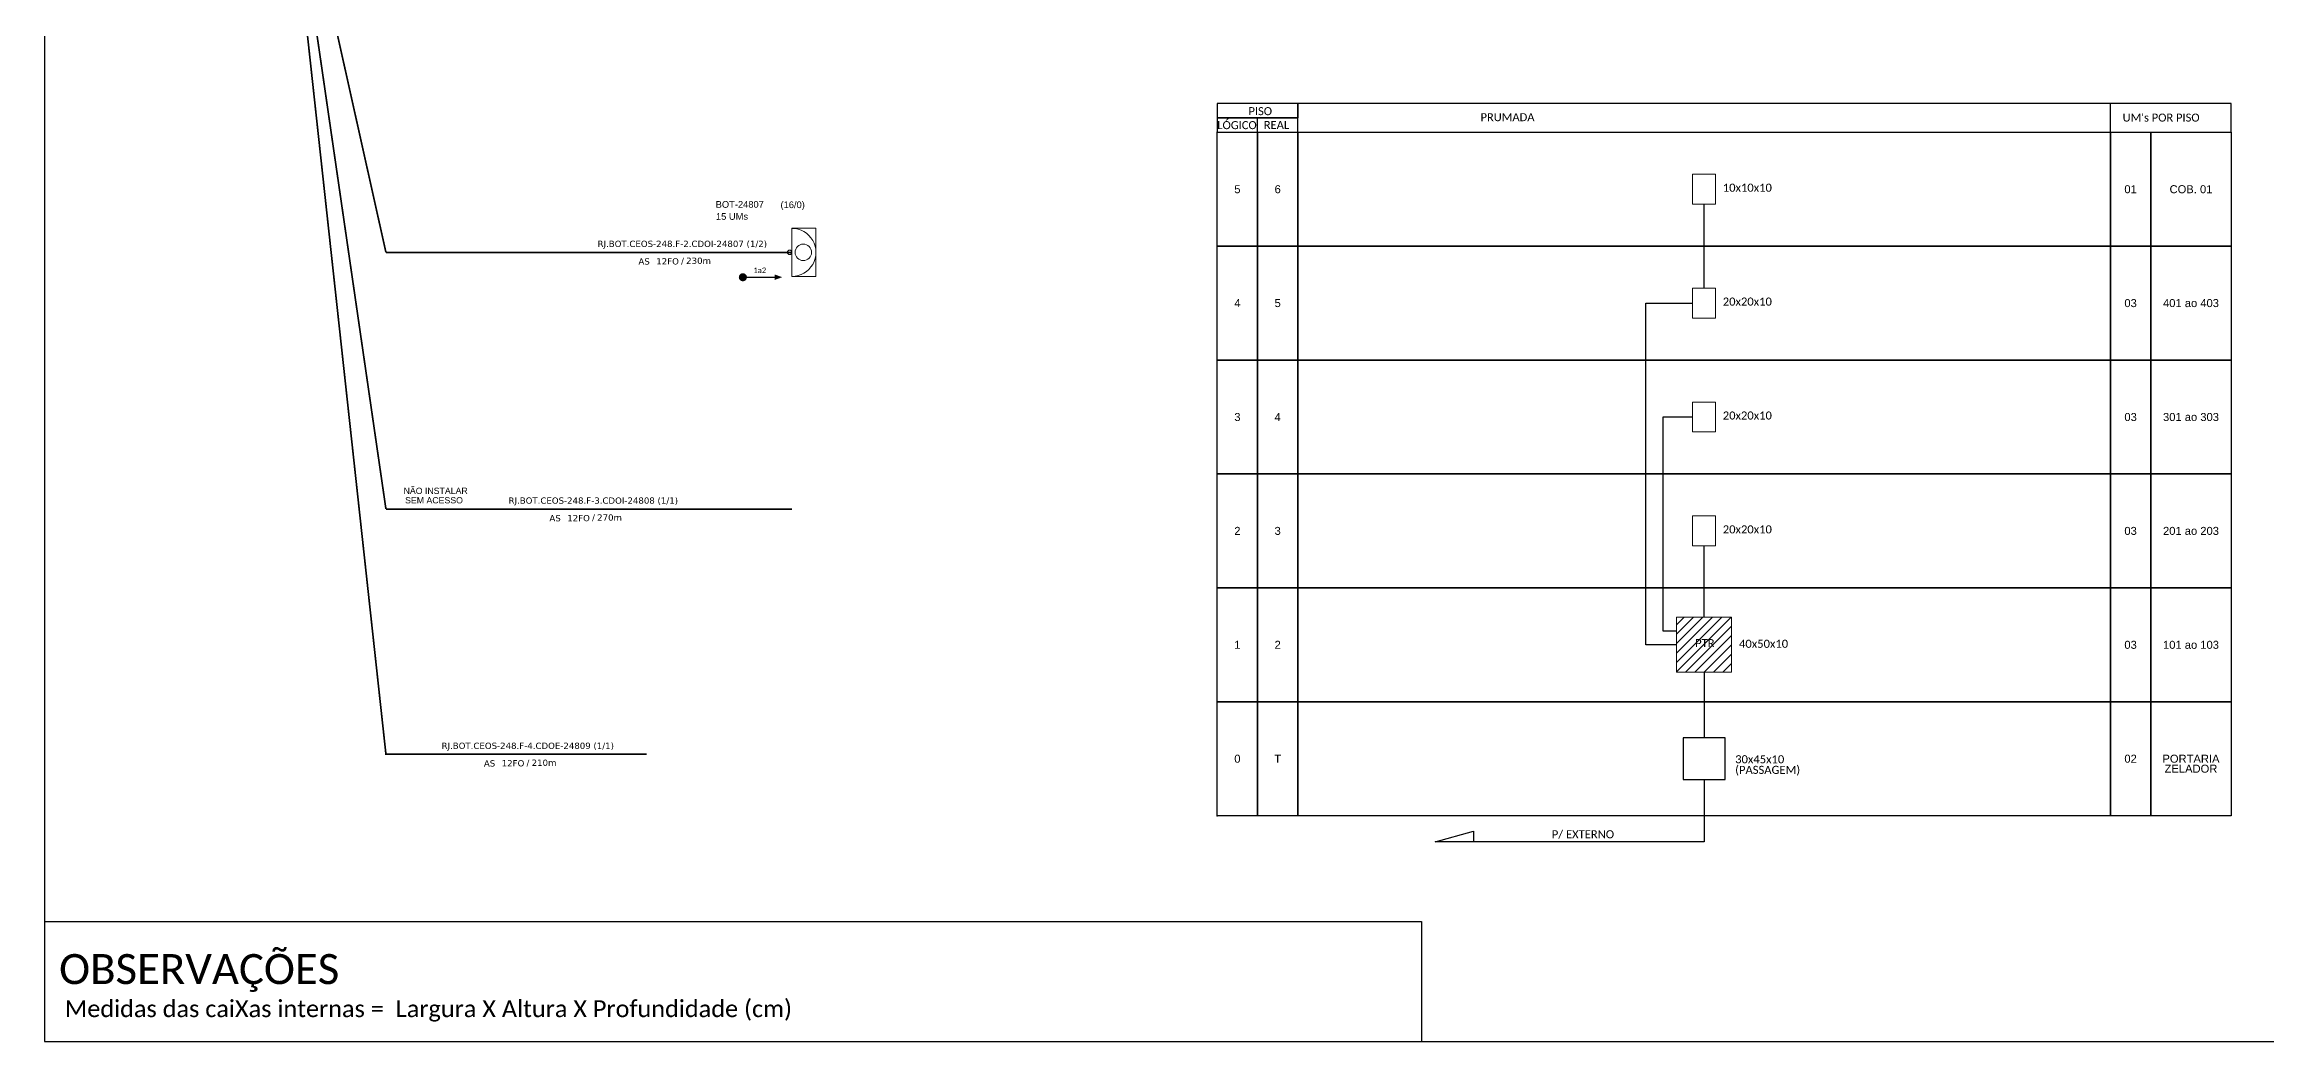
# Model space of a CAD drawing. Extents: x -89 to 749, y 705 to 1299.
# Drawn here: x -89 to 438, y 705 to 942 of the extents above; entities that cross this region are included whole.
import ezdxf
from ezdxf.enums import TextEntityAlignment as Align

# ---------------------------------------------------------------- set-up
doc = ezdxf.new("R2010")
doc.units = 0
doc.layers.add("20.0-LEGENDA DOS CDO'S", color=1, linetype='Continuous', lineweight=0)
doc.layers.add('40.1-ETIQUETAS', color=1, linetype='Continuous', lineweight=20)
doc.layers.add('CAP a instalar', color=1, linetype='Continuous')
doc.layers.add('SETA', color=7, linetype='Continuous')
doc.styles.add('ARIAL', font='arial.ttf')
doc.styles.add('siredit', font='verdana.ttf')
doc.styles.get("Standard").update_dxf_attribs({"font": 'arial.ttf'})
doc.styles.add('WMF-Calibri0', font='calibri.ttf')
doc.linetypes.add('FENCELINE1', pattern='A,0.25,-0.1,[133,ltypeshp.shx,S=0.1,R=0,X=-0.1,Y=0],-0.1,1', length=1.45)

# ---------------------------------------------------------------- blocks, each defined once
blk = doc.blocks.new('CDOE-TEXTO PADRÃO')
at = {"layer": "20.0-LEGENDA DOS CDO'S", "color": 0, "style": 'ARIAL'}
for tag, p in [('CDO_N', (0.49, 7.39)), ('CORDOALHA', (0.5, 4.33)), ('SAP', (0.51, 1.67)), ('SPLITER_1', (0.59, -0.91)), ('SPLITER_2', (0.6, -3.55)), ('(XX-XX_F)S', (0.54, -8.29)), ('(XX-XX_L)S', (0.55, -10.83)), ('UMS', (0.55, -13.15))]:
    blk.add_attdef(tag, p, '', height=1.7, rotation=0.118, dxfattribs=at)
blk.add_attdef('FIBRAS_UTILIZADAS', text='', height=1.7, rotation=0.118, dxfattribs=at).set_placement((19.77, 7.43), align=Align.CENTER)
blk = doc.blocks.new('ETIQUETA_RS5F')
at = {"layer": '40.1-ETIQUETAS', "color": 0, "style": 'siredit'}
blk.add_text('/', height=1.5, dxfattribs=at).set_placement((1.58, -1.95), align=Align.MIDDLE_RIGHT)
for tag, p in [('ETIQUETA_R_SECUNDARIA', (1.21, 2.1)), ('ETIQUETA_R_PRIMARIA', (1.21, 4.1)), ('F_ATIVAS/F_MORTAS', (1.14, -4.24))]:
    blk.add_attdef(tag, text='', height=1.5, dxfattribs=at).set_placement(p, align=Align.MIDDLE_CENTER)
for tag, p in [('TIPO_CABO', (-6.58, -2.12)), ('CAP_CABO', (0.4, -2.09))]:
    blk.add_attdef(tag, text='', height=1.5, dxfattribs=at).set_placement(p, align=Align.MIDDLE_RIGHT)
blk.add_attdef('METROS', text='', height=1.5, dxfattribs=at).set_placement((2.14, -1.95), align=Align.MIDDLE_LEFT)
for tag, p in [('FUSÃO_1', (0.85, -8.39)), ('FUSÃO_2', (0.85, -10.6)), ('FUSÃO_3', (0.85, -12.93)), ('FUSÃO_4', (0.85, -15.14)), ('FUSÃO_5', (0.85, -17.16))]:
    blk.add_attdef(tag, text='', height=1.5, dxfattribs=at).set_placement(p, align=Align.CENTER)

msp = doc.modelspace()

# ---------------------------------------------------------------- hatches: boundary and pattern name
h = msp.add_hatch()
h.set_pattern_fill('ANSI31', color=1, scale=0.495652)
h.set_pattern_definition([(45, (-175.0079, 3012.4667), (-1.1127709, 1.1127709), [])])
h.paths.add_polyline_path([(311.34, 805.78), (298.28, 805.78), (298.28, 792.72), (311.34, 792.72)])
h.paths.add_polyline_path([(302.19, 798.2), (307.81, 798.2), (307.81, 801.07), (302.19, 801.07)], flags=24)

# ---------------------------------------------------------------- linework, layer by layer
for points in [[(-89.32, 705.02), (749.25, 705.02), (749.25, 1299.02), (-89.32, 1299.02), (-89.32, 705.02)], [(198.73, 920.97), (198.73, 924.37)], [(208.29, 920.97), (429.98, 920.97), (429.98, 927.76), (208.29, 927.76), (208.29, 927.76), (208.29, 924.37)], [(401.27, 920.97), (401.27, 927.76)]]:
    msp.add_lwpolyline(points)
for points in [[(189.17, 924.37), (208.29, 924.37), (208.29, 927.76), (189.17, 927.76)], [(189.17, 920.97), (208.29, 920.97), (208.29, 924.37), (189.17, 924.37)], [(189.2, 920.97), (198.76, 920.97), (198.76, 893.92), (189.2, 893.92)], [(198.76, 920.97), (208.32, 920.97), (208.32, 893.92), (198.76, 893.92)], [(208.32, 920.97), (401.3, 920.97), (401.3, 893.92), (208.32, 893.92)], [(401.3, 920.97), (410.86, 920.97), (410.86, 893.92), (401.3, 893.92)], [(410.86, 920.97), (429.98, 920.97), (429.98, 893.92), (410.86, 893.92)], [(189.2, 893.92), (198.76, 893.92), (198.76, 866.87), (189.2, 866.87)], [(198.76, 893.92), (208.32, 893.92), (208.32, 866.87), (198.76, 866.87)], [(208.32, 893.92), (401.3, 893.92), (401.3, 866.87), (208.32, 866.87)], [(401.3, 893.92), (410.86, 893.92), (410.86, 866.87), (401.3, 866.87)], [(410.86, 893.92), (429.98, 893.92), (429.98, 866.87), (410.86, 866.87)], [(189.2, 866.87), (198.76, 866.87), (198.76, 839.82), (189.2, 839.82)], [(198.76, 866.87), (208.32, 866.87), (208.32, 839.82), (198.76, 839.82)], [(208.32, 866.87), (401.3, 866.87), (401.3, 839.82), (208.32, 839.82)], [(401.3, 866.87), (410.86, 866.87), (410.86, 839.82), (401.3, 839.82)], [(410.86, 866.87), (429.98, 866.87), (429.98, 839.82), (410.86, 839.82)], [(189.2, 839.82), (198.76, 839.82), (198.76, 812.77), (189.2, 812.77)], [(198.76, 839.82), (208.32, 839.82), (208.32, 812.77), (198.76, 812.77)], [(208.32, 839.82), (401.3, 839.82), (401.3, 812.77), (208.32, 812.77)], [(401.3, 839.82), (410.86, 839.82), (410.86, 812.77), (401.3, 812.77)], [(410.86, 839.82), (429.98, 839.82), (429.98, 812.77), (410.86, 812.77)], [(189.2, 812.77), (198.76, 812.77), (198.76, 785.72), (189.2, 785.72)], [(198.76, 812.77), (208.32, 812.77), (208.32, 785.72), (198.76, 785.72)], [(208.32, 812.77), (401.3, 812.77), (401.3, 785.72), (208.32, 785.72)], [(401.3, 812.77), (410.86, 812.77), (410.86, 785.72), (401.3, 785.72)], [(410.86, 812.77), (429.98, 812.77), (429.98, 785.72), (410.86, 785.72)], [(189.2, 785.72), (198.76, 785.72), (198.76, 758.67), (189.2, 758.67)], [(198.76, 785.72), (208.32, 785.72), (208.32, 758.67), (198.76, 758.67)], [(208.32, 785.72), (401.3, 785.72), (401.3, 758.67), (208.32, 758.67)], [(401.3, 785.72), (410.86, 785.72), (410.86, 758.67), (401.3, 758.67)], [(410.86, 785.72), (429.98, 785.72), (429.98, 758.67), (410.86, 758.67)], [(299.85, 767.24), (309.77, 767.24), (309.77, 777.16), (299.85, 777.16)]]:
    msp.add_lwpolyline(points, close=True)
at = {"color": 0, "lineweight": 0}
for points in [[(302.07, 911), (307.54, 911), (307.54, 903.88), (302.07, 903.88)], [(302.07, 883.96), (307.54, 883.96), (307.54, 876.83), (302.07, 876.83)], [(302.07, 856.91), (307.54, 856.91), (307.54, 849.79), (302.07, 849.79)], [(302.07, 829.86), (307.54, 829.86), (307.54, 822.74), (302.07, 822.74)]]:
    msp.add_lwpolyline(points, close=True, dxfattribs=at)
at = {"color": 3, "ltscale": 0.5}
for points in [[(304.81, 883.96), (304.81, 903.88)], [(298.28, 799.25), (290.94, 799.25), (290.94, 880.4), (302.07, 880.4)], [(298.28, 802.46), (295.07, 802.46), (295.07, 853.35), (302.07, 853.35)], [(304.81, 805.78), (304.81, 822.74)], [(304.81, 792.72), (304.81, 777.16)], [(304.81, 767.24), (304.81, 752.48), (240.96, 752.48), (250.04, 754.96), (250.04, 752.48)]]:
    msp.add_lwpolyline(points, dxfattribs=at)
at = {"const_width": 0.958, "elevation": 1.7}
msp.add_lwpolyline([(76.06, 886.54, 1), (77.02, 886.54, 1)], format="xyb", close=True, dxfattribs=at)
at = {"color": 1, "lineweight": 0}
msp.add_lwpolyline([(298.28, 805.78), (311.34, 805.78), (311.34, 792.72), (298.28, 792.72)], close=True, dxfattribs=at)
at = {"color": 7}
msp.add_lwpolyline([(-89.24, 733.5), (237.71, 733.5), (237.71, 705.02)], dxfattribs=at)
for p in [(189.2, 920.97), (189.2, 893.92), (189.2, 866.87), (189.2, 839.82), (189.2, 812.77), (189.2, 785.72), (189.2, 758.67)]:
    msp.add_point(p)
at = {"layer": '40.1-ETIQUETAS', "color": 1}
msp.add_line((88.19, 886.75, 1.7), (88.19, 898.16, 1.7), dxfattribs=at)
at = {"layer": '40.1-ETIQUETAS', "color": 1, "elevation": 1.7}
msp.add_lwpolyline([(88.19, 898.16), (93.9, 898.16), (93.9, 886.73), (88.19, 886.73)], close=True, dxfattribs=at)
at = {"layer": '40.1-ETIQUETAS', "color": 1}
for centre, major_axis, start_param, end_param in [((88.19, 892.45, 1.7), (-4.03, 4.03), 2.356194, 5.497787), ((87.66, 892.45, 1.7), (-0.373, 0.373), 2.356194490191767, 8.639379797371353), ((90.89, 892.45, 1.7), (1.39, 1.39), 3.926991, 10.210176)]:
    msp.add_ellipse(centre, major_axis=major_axis, ratio=1, start_param=start_param, end_param=end_param, dxfattribs=at)
at = {"layer": 'CAP a instalar', "color": 1, "linetype": 'FENCELINE1', "ltscale": 7, "const_width": 0.396, "elevation": 1.7}
for points in [[(-8.22, 892.45), (-33.71, 1006.79)], [(88.19, 892.45), (-8.22, 892.45)]]:
    msp.add_lwpolyline(points, dxfattribs=at)
at = {"layer": 'CAP a instalar', "color": 7, "linetype": 'FENCELINE1', "ltscale": 7, "const_width": 0.396, "elevation": 1.7}
for points in [[(-33.71, 1006.79), (-8.22, 831.49)], [(-33.71, 1006.79), (-8.22, 773.26), (53.67, 773.26)], [(88.19, 831.49), (-8.22, 831.49)]]:
    msp.add_lwpolyline(points, dxfattribs=at)
at = {"layer": 'SETA', "elevation": 1.7}
msp.add_lwpolyline([(76.54, 886.54), (84.78, 886.54)], dxfattribs=at)
at = {"layer": 'SETA'}
msp.add_solid([(84.12, 887.19, 1.7), (85.88, 886.55, 1.7), (84.12, 885.91, 1.7)], dxfattribs=at)

# ---------------------------------------------------------------- block references
at = {"layer": '40.1-ETIQUETAS', "color": 1}
ref = msp.add_blockref('CDOE-TEXTO PADRÃO', (76.89, 892.42, 1.7), dxfattribs=dict(at, xscale=0.9316521674974473, yscale=0.9316521674974473, zscale=0.9316521674974473))
ref.add_attrib('CDO_N', 'BOT-24807', (70.09, 903.03, 1.7), dxfattribs={"layer": "20.0-LEGENDA DOS CDO'S", "color": 0, "height": 1.584, "rotation": 0.118, "style": 'ARIAL'})
ref.add_attrib('CORDOALHA', '15 UMs', (70.15, 900.17, 1.7), dxfattribs={"layer": "20.0-LEGENDA DOS CDO'S", "color": 0, "height": 1.584, "rotation": 0.118, "style": 'ARIAL'})
ref.add_attrib('FIBRAS_UTILIZADAS', '           (16/0)', dxfattribs={"layer": "20.0-LEGENDA DOS CDO'S", "color": 0, "height": 1.5837, "rotation": 0.118, "style": 'ARIAL'}).set_placement((84.99, 902.95, 1.7), align=Align.CENTER)
ref = msp.add_blockref('ETIQUETA_RS5F', (60.99, 892.38, 1.7), dxfattribs=dict(at, xscale=0.9910588107841184, yscale=0.9910588107841184, zscale=0.9910588107841184))
ref.add_attrib('ETIQUETA_R_SECUNDARIA', 'RJ.BOT.CEOS-248.F-2.CDOI-24807 (1/2)', dxfattribs={"color": 0, "height": 1.4866, "style": 'siredit'}).set_placement((62.16, 894.47, 1.7), align=Align.MIDDLE_CENTER)
ref.add_attrib('TIPO_CABO', 'AS', dxfattribs={"color": 0, "height": 1.487, "style": 'siredit'}).set_placement((54.43, 890.29, 1.7), align=Align.MIDDLE_RIGHT)
ref.add_attrib('CAP_CABO', '12FO', dxfattribs={"color": 0, "height": 1.487, "style": 'siredit'}).set_placement((61.35, 890.31, 1.7), align=Align.MIDDLE_RIGHT)
ref.add_attrib('METROS', '230m', dxfattribs={"color": 0, "height": 1.487, "style": 'siredit'}).set_placement((63.08, 890.45, 1.7), align=Align.MIDDLE_LEFT)
at = {"layer": '40.1-ETIQUETAS', "color": 7}
ref = msp.add_blockref('ETIQUETA_RS5F', (39.84, 831.42, 1.7), dxfattribs=dict(at, xscale=0.9910588107841184, yscale=0.9910588107841184, zscale=0.9910588107841184))
ref.add_attrib('ETIQUETA_R_SECUNDARIA', 'RJ.BOT.CEOS-248.F-3.CDOI-24808 (1/1)', dxfattribs={"color": 0, "height": 1.4866, "style": 'siredit'}).set_placement((41.02, 833.5, 1.7), align=Align.MIDDLE_CENTER)
ref.add_attrib('TIPO_CABO', 'AS', dxfattribs={"color": 0, "height": 1.487, "style": 'siredit'}).set_placement((33.29, 829.32, 1.7), align=Align.MIDDLE_RIGHT)
ref.add_attrib('CAP_CABO', '12FO', dxfattribs={"color": 0, "height": 1.487, "style": 'siredit'}).set_placement((40.21, 829.34, 1.7), align=Align.MIDDLE_RIGHT)
ref.add_attrib('METROS', '270m', dxfattribs={"color": 0, "height": 1.487, "style": 'siredit'}).set_placement((41.94, 829.48, 1.7), align=Align.MIDDLE_LEFT)
ref = msp.add_blockref('ETIQUETA_RS5F', (24.28, 773.19, 1.7), dxfattribs=dict(at, xscale=0.9910588107841184, yscale=0.9910588107841184, zscale=0.9910588107841184))
ref.add_attrib('ETIQUETA_R_SECUNDARIA', 'RJ.BOT.CEOS-248.F-4.CDOE-24809 (1/1)', dxfattribs={"color": 0, "height": 1.4866, "style": 'siredit'}).set_placement((25.46, 775.27, 1.7), align=Align.MIDDLE_CENTER)
ref.add_attrib('TIPO_CABO', 'AS', dxfattribs={"color": 0, "height": 1.487, "style": 'siredit'}).set_placement((17.73, 771.09, 1.7), align=Align.MIDDLE_RIGHT)
ref.add_attrib('CAP_CABO', '12FO', dxfattribs={"color": 0, "height": 1.487, "style": 'siredit'}).set_placement((24.65, 771.11, 1.7), align=Align.MIDDLE_RIGHT)
ref.add_attrib('METROS', '210m', dxfattribs={"color": 0, "height": 1.487, "style": 'siredit'}).set_placement((26.38, 771.25, 1.7), align=Align.MIDDLE_LEFT)

# ---------------------------------------------------------------- texts
at = {"style": 'WMF-Calibri0'}
for s, height, p in [('  LÓGICO', 1.9, (187.86, 921.71)), ('     PISO', 1.9, (193.26, 925.03)), ('    REAL', 1.9, (197.57, 921.75)), ('PRUMADA', 1.9, (251.71, 923.6)), ("UM's POR PISO", 1.9, (404.19, 923.5)), ('10x10x10', 1.914, (309.24, 906.85)), ('20x20x10', 1.914, (309.24, 879.8)), ('20x20x10', 1.914, (309.24, 852.75)), ('20x20x10', 1.914, (309.24, 825.7)), ('PTR', 1.914, (302.67, 798.69)), ('40x50x10', 1.914, (313.1, 798.54)), ('30x45x10', 1.914, (312.18, 771.11)), ('(PASSAGEM)', 1.914, (312.18, 768.59)), ('P/ EXTERNO', 1.914, (268.63, 753.3))]:
    msp.add_text(s, height=height, dxfattribs=at).set_placement(p)
at = {"style": 'ARIAL'}
for s, p in [('5', (193.98, 907.44)), ('6', (203.54, 907.44)), ('01', (406.08, 907.44)), ('COB. 01', (420.42, 907.44)), ('4', (193.98, 880.4)), ('5', (203.54, 880.4)), ('03', (406.08, 880.4)), ('401 ao 403', (420.42, 880.4)), ('3', (193.98, 853.35)), ('4', (203.54, 853.35)), ('03', (406.08, 853.35)), ('301 ao 303', (420.42, 853.35)), ('2', (193.98, 826.3)), ('3', (203.54, 826.3)), ('03', (406.08, 826.3)), ('201 ao 203', (420.42, 826.3)), ('1', (193.98, 799.25)), ('2', (203.54, 799.25)), ('03', (406.08, 799.25)), ('101 ao 103', (420.42, 799.25)), ('0', (193.98, 772.2)), ('T', (203.54, 772.2)), ('02', (406.08, 772.2)), ('PORTARIA', (420.42, 772.2)), ('ZELADOR', (420.42, 769.83))]:
    msp.add_text(s, height=1.9, dxfattribs=at).set_placement(p, align=Align.MIDDLE_CENTER)
at = {"color": 7, "linetype": 'Continuous', "style": 'ARIAL'}
for s, height, p in [('NÃO INSTALAR', 1.4869, (-4.03, 835.07)), ('SEM ACESSO', 1.487, (-3.67, 832.83))]:
    msp.add_text(s, height=height, dxfattribs=at).set_placement(p)
at = {"color": 7, "style": 'WMF-Calibri0'}
msp.add_text('OBSERVAÇÕES', height=7.1308, dxfattribs=at).set_placement((-85.83, 718.67))
at = {"insert": (80.56, 888.18, 1.7), "char_height": 1.3035, "width": 24.3061, "attachment_point": 5}
msp.add_mtext('\\C7;\\fCalibri|b0|i0|c0|p34;1a2', dxfattribs=at)
at = {"color": 7, "insert": (-84.48, 714.83), "char_height": 4, "width": 658.8434, "attachment_point": 1, "style": 'WMF-Calibri0'}
msp.add_mtext('Medidas das caiXas internas =  Largura X Altura X Profundidade (cm)', dxfattribs=at)

doc.saveas('drawing.dxf')
